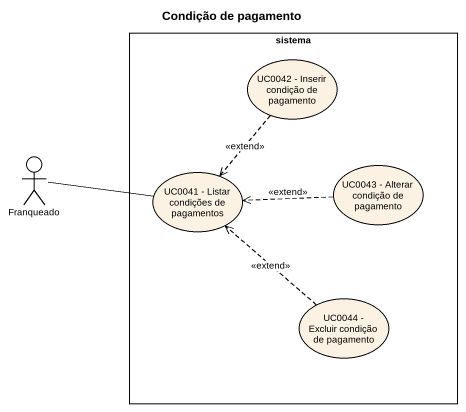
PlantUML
@startuml
title Condição de pagamento
rectangle sistema {
  usecase "UC0042 - Inserir condição de pagamento" as UC0042_Inserir_condição_de
  usecase "UC0041 - Listar condições de pagamentos" as UC0041_Listar_condições_de
  usecase "UC0043 - Alterar condição de pagamento" as UC0043_Alterar_condição_de
  usecase "UC0044 - Excluir condição de pagamento" as UC0044_Excluir_condição_de
}
actor Franqueado
UC0042_Inserir_condição_de ..> UC0041_Listar_condições_de : <<extend>>
Franqueado -right- UC0041_Listar_condições_de
UC0043_Alterar_condição_de .left.> UC0041_Listar_condições_de : <<extend>>
UC0044_Excluir_condição_de .up.> UC0041_Listar_condições_de : <<extend>>
@enduml
